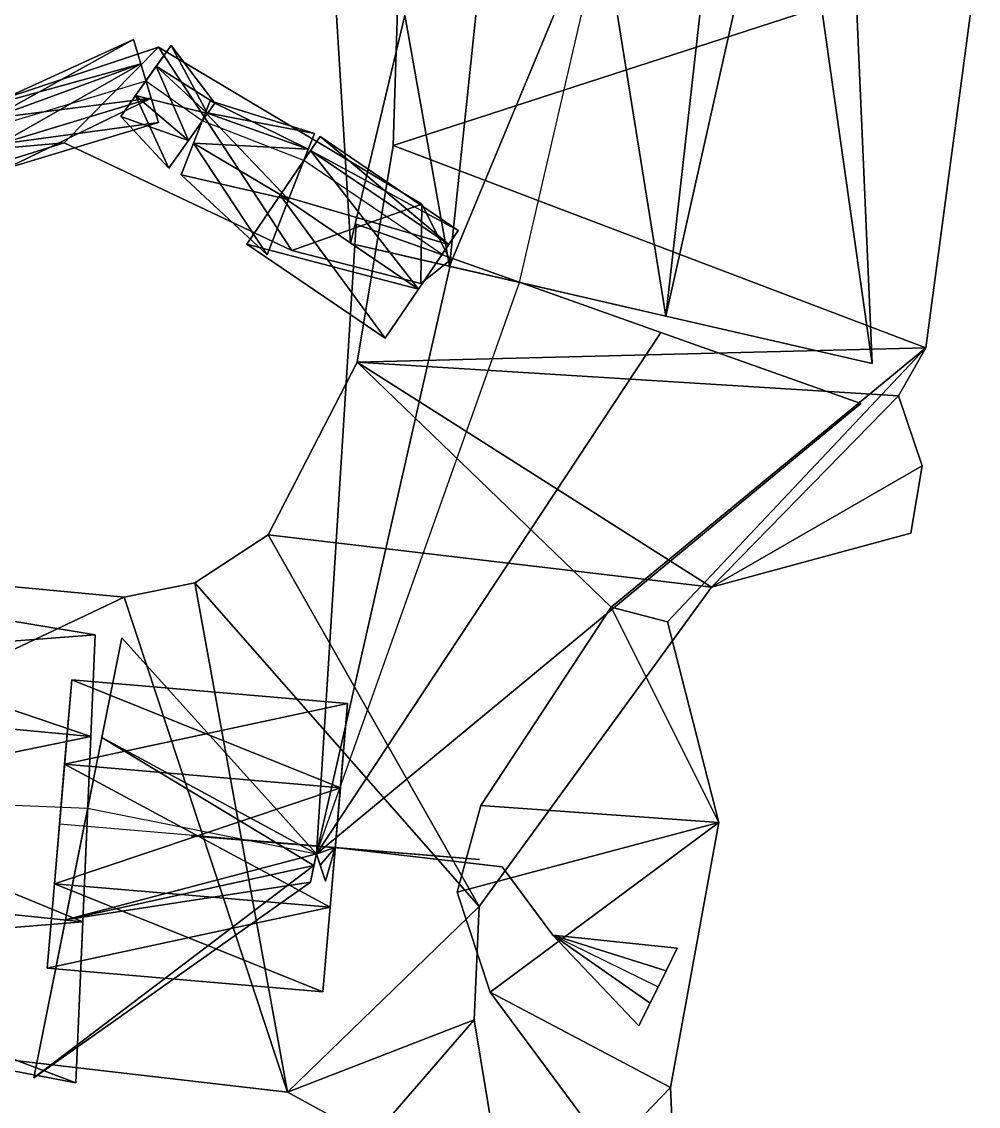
# Model space of a CAD drawing. Extents: x 271818 to 271947, y 5067178 to 5068401.
# Drawn here: x 271882.1 to 271888.71, y 5068155.12 to 5068162.62 of the extents above; entities that cross this region are included whole.
import ezdxf

# ---------------------------------------------------------------- set-up
doc = ezdxf.new("R2010")
doc.units = 0
doc.layers.add('CENTERLINE', color=4, linetype='CONTINUOUS')
doc.layers.add('WALLS', color=7, linetype='CONTINUOUS')

msp = doc.modelspace()

# ---------------------------------------------------------------- linework, layer by layer
at = {"layer": 'CENTERLINE'}
for p, q in [((271885.537, 5068160.817, 976.305), (271886.752, 5068166.089, 976.835)), ((271882.956, 5068162.209, 1018.203), (271881.905, 5068161.892, 1019.118)), ((271883.345, 5068161.933, 1018.686), (271882.956, 5068162.209, 1018.203)), ((271884.047, 5068161.66, 1019.748), (271883.345, 5068161.933, 1018.686)), ((271885.001, 5068161.01, 1021), (271884.047, 5068161.66, 1019.748)), ((271885, 5068161, 1021), (271885.001, 5068161.01, 1021)), ((271884.133, 5068156.868, 976.195), (271885.537, 5068160.817, 976.305)), ((271878.433, 5068157.362, 975.491), (271882.553, 5068157.183, 975.693)), ((271882.553, 5068157.183, 975.693), (271884.133, 5068156.868, 976.195)), ((271884.263, 5068156.911, 961.947), (271882.358, 5068157.074, 961.947)), ((271884.133, 5068156.868, 976.195), (271884.263, 5068156.911, 963.047)), ((271884.263, 5068156.911, 963.047), (271885.417, 5068156.778, 959.515)), ((271884.263, 5068156.911, 963.047), (271884.263, 5068156.911, 961.947)), ((271885.417, 5068156.778, 959.515), (271885.767, 5068156.307, 959.587)), ((271885.767, 5068156.307, 959.587), (271886.493, 5068155.948, 950.149))]:
    msp.add_line(p, q, dxfattribs=at)
at = {"layer": 'WALLS'}
for points in [[(271885.622, 5068166.35, 976.035), (271885.053, 5068160.929, 975.505), (271884.024, 5068166.718, 976.504)], [(271884.024, 5068166.718, 976.504), (271885.053, 5068160.929, 975.505), (271884.368, 5068161.087, 975.973)], [(271884.024, 5068166.718, 976.504), (271884.368, 5068161.087, 975.973), (271884.024, 5068166.718, 977.166)], [(271884.024, 5068166.718, 977.166), (271884.368, 5068161.087, 975.973), (271884.368, 5068161.087, 976.636)], [(271884.024, 5068166.718, 977.166), (271884.368, 5068161.087, 976.636), (271885.622, 5068166.35, 977.635)], [(271885.622, 5068166.35, 977.635), (271884.368, 5068161.087, 976.636), (271885.053, 5068160.929, 977.105)], [(271885.622, 5068166.35, 976.035), (271886.546, 5068160.585, 975.505), (271885.053, 5068160.929, 975.505)], [(271885.622, 5068166.35, 977.635), (271885.053, 5068160.929, 977.105), (271887.156, 5068165.996, 977.635)], [(271887.156, 5068165.996, 976.035), (271886.546, 5068160.585, 975.505), (271885.622, 5068166.35, 976.035)], [(271887.156, 5068165.996, 977.635), (271885.053, 5068160.929, 977.105), (271886.546, 5068160.585, 977.105)], [(271887.156, 5068165.996, 977.635), (271886.546, 5068160.585, 977.105), (271887.727, 5068165.865, 977.166)], [(271887.156, 5068165.996, 976.035), (271887.973, 5068160.256, 975.973), (271886.546, 5068160.585, 975.505)], [(271887.727, 5068165.865, 976.504), (271887.973, 5068160.256, 975.973), (271887.156, 5068165.996, 976.035)], [(271887.727, 5068165.865, 977.166), (271886.546, 5068160.585, 977.105), (271887.973, 5068160.256, 976.636)], [(271887.727, 5068165.865, 977.166), (271887.973, 5068160.256, 976.636), (271887.727, 5068165.865, 976.504)], [(271887.727, 5068165.865, 976.504), (271887.973, 5068160.256, 976.636), (271887.973, 5068160.256, 975.973)], [(271884.711, 5068163.283, 976.103), (271884.711, 5068163.283, 972.706), (271884.663, 5068161.764, 975.36)], [(271884.663, 5068161.764, 975.36), (271884.711, 5068163.283, 972.706), (271884.663, 5068161.764, 973.331)], [(271884.711, 5068163.283, 972.706), (271884.663, 5068161.764, 973.331), (271888.705, 5068163.077, 971.712)], [(271888.705, 5068163.077, 975.156), (271884.663, 5068161.764, 975.36), (271884.711, 5068163.283, 976.103)], [(271884.663, 5068161.764, 973.331), (271888.342, 5068160.366, 967.813), (271888.705, 5068163.077, 971.712)], [(271888.705, 5068163.077, 975.156), (271888.342, 5068160.366, 971.298), (271884.663, 5068161.764, 975.36)], [(271888.342, 5068160.366, 971.298), (271888.342, 5068160.366, 967.813), (271888.705, 5068163.077, 975.156)], [(271888.705, 5068163.077, 975.156), (271888.342, 5068160.366, 967.813), (271888.705, 5068163.077, 971.712)], [(271882.869, 5068162.497, 1018.203), (271881.887, 5068161.951, 1018.618), (271881.861, 5068162.035, 1018.911)], [(271882.869, 5068162.497, 1018.203), (271881.861, 5068162.035, 1018.911), (271882.869, 5068162.497, 1018.203)], [(271882.869, 5068162.497, 1018.203), (271881.861, 5068162.035, 1018.911), (271881.861, 5068162.035, 1019.325)], [(271882.869, 5068162.497, 1018.203), (271881.861, 5068162.035, 1019.325), (271882.92, 5068162.328, 1018.203)], [(271882.92, 5068162.328, 1018.203), (271881.887, 5068161.951, 1018.618), (271882.869, 5068162.497, 1018.203)], [(271882.992, 5068162.09, 1018.203), (271882.92, 5068162.328, 1018.203), (271882.869, 5068162.497, 1018.203)], [(271882.992, 5068162.09, 1018.203), (271882.869, 5068162.497, 1018.203), (271882.869, 5068162.497, 1018.203)], [(271882.992, 5068162.09, 1018.203), (271882.869, 5068162.497, 1018.203), (271882.92, 5068162.328, 1018.203)], [(271883.043, 5068162.443, 1018.463), (271883.043, 5068162.443, 1018.146), (271880.584, 5068161.623, 1019.589)], [(271880.584, 5068161.623, 1019.589), (271883.043, 5068162.443, 1018.146), (271880.584, 5068161.623, 1016.33)], [(271880.584, 5068161.623, 1016.33), (271882.39, 5068161.781, 1017.56), (271883.043, 5068162.443, 1018.146)], [(271883.043, 5068162.443, 1018.463), (271882.39, 5068161.781, 1019.081), (271880.584, 5068161.623, 1019.589)], [(271883.043, 5068162.443, 1018.146), (271882.39, 5068161.781, 1017.56), (271883.964, 5068161.038, 1018.749)], [(271883.964, 5068161.038, 1019.903), (271882.39, 5068161.781, 1019.081), (271883.043, 5068162.443, 1018.463)], [(271882.884, 5068162.108, 1018.203), (271883.129, 5068162.454, 1018.203), (271883.027, 5068162.311, 1018.203)], [(271882.884, 5068162.108, 1018.203), (271883.129, 5068162.454, 1018.203), (271883.129, 5068162.454, 1018.203)], [(271882.884, 5068162.108, 1018.203), (271883.027, 5068162.311, 1018.203), (271883.129, 5068162.454, 1018.203)], [(271883.432, 5068162.056, 1018.686), (271883.027, 5068162.311, 1018.203), (271883.129, 5068162.454, 1018.203)], [(271883.381, 5068161.984, 1019.646), (271883.129, 5068162.454, 1018.203), (271883.027, 5068162.311, 1018.203)], [(271884.862, 5068161.359, 1021.226), (271884.862, 5068161.359, 1020.179), (271883.043, 5068162.443, 1018.463)], [(271883.043, 5068162.443, 1018.463), (271884.862, 5068161.359, 1020.179), (271883.043, 5068162.443, 1018.146)], [(271883.043, 5068162.443, 1018.146), (271883.964, 5068161.038, 1018.749), (271884.862, 5068161.359, 1020.179)], [(271884.862, 5068161.359, 1021.226), (271883.964, 5068161.038, 1019.903), (271883.043, 5068162.443, 1018.463)], [(271883.432, 5068162.056, 1018.686), (271883.129, 5068162.454, 1018.203), (271883.432, 5068162.056, 1019.083)], [(271883.432, 5068162.056, 1019.083), (271883.129, 5068162.454, 1018.203), (271883.129, 5068162.454, 1018.203)], [(271883.432, 5068162.056, 1019.083), (271883.129, 5068162.454, 1018.203), (271883.381, 5068161.984, 1019.646)], [(271882.92, 5068162.328, 1018.203), (271881.861, 5068162.035, 1019.325), (271881.887, 5068161.951, 1019.618)], [(271882.92, 5068162.328, 1018.203), (271881.941, 5068161.773, 1018.618), (271881.887, 5068161.951, 1018.618)], [(271882.92, 5068162.328, 1018.203), (271881.887, 5068161.951, 1019.618), (271882.992, 5068162.09, 1018.203)], [(271882.992, 5068162.09, 1018.203), (271881.941, 5068161.773, 1018.618), (271882.92, 5068162.328, 1018.203)], [(271883.381, 5068161.984, 1018.686), (271882.884, 5068162.108, 1018.203), (271883.027, 5068162.311, 1018.203)], [(271883.25, 5068161.798, 1019.646), (271883.027, 5068162.311, 1018.203), (271882.884, 5068162.108, 1018.203)], [(271882.884, 5068162.108, 1018.203), (271882.884, 5068162.108, 1018.203), (271883.027, 5068162.311, 1018.203)], [(271882.992, 5068162.09, 1018.203), (271882.92, 5068162.328, 1018.203), (271882.992, 5068162.09, 1018.203)], [(271883.381, 5068161.984, 1018.686), (271883.027, 5068162.311, 1018.203), (271883.432, 5068162.056, 1018.686)], [(271883.381, 5068161.984, 1019.646), (271883.027, 5068162.311, 1018.203), (271883.25, 5068161.798, 1019.646)], [(271882.992, 5068162.09, 1018.203), (271881.887, 5068161.951, 1019.618), (271881.941, 5068161.773, 1019.618)], [(271882.992, 5068162.09, 1018.203), (271881.941, 5068161.773, 1019.618), (271883.042, 5068161.922, 1018.203)], [(271882.992, 5068162.09, 1018.203), (271881.991, 5068161.604, 1018.911), (271881.941, 5068161.773, 1018.618)], [(271883.042, 5068161.922, 1018.203), (271881.991, 5068161.604, 1018.911), (271882.992, 5068162.09, 1018.203)], [(271883.114, 5068161.607, 1019.083), (271882.884, 5068162.108, 1018.203), (271882.782, 5068161.964, 1018.203)], [(271883.25, 5068161.798, 1018.686), (271882.782, 5068161.964, 1018.203), (271882.884, 5068162.108, 1018.203)], [(271882.884, 5068162.108, 1018.203), (271882.782, 5068161.964, 1018.203), (271882.884, 5068162.108, 1018.203)], [(271882.884, 5068162.108, 1018.203), (271882.782, 5068161.964, 1018.203), (271882.782, 5068161.964, 1018.203)], [(271883.25, 5068161.798, 1018.686), (271882.884, 5068162.108, 1018.203), (271883.381, 5068161.984, 1018.686)], [(271883.25, 5068161.798, 1019.646), (271882.884, 5068162.108, 1018.203), (271883.114, 5068161.607, 1019.083)], [(271882.992, 5068162.09, 1018.203), (271882.992, 5068162.09, 1018.203), (271883.042, 5068161.922, 1018.203)], [(271882.992, 5068162.09, 1018.203), (271883.042, 5068161.922, 1018.203), (271883.042, 5068161.922, 1018.203)], [(271883.25, 5068161.798, 1018.686), (271883.381, 5068161.984, 1018.686), (271883.432, 5068162.056, 1018.686)], [(271883.25, 5068161.798, 1018.686), (271883.432, 5068162.056, 1018.686), (271883.432, 5068162.056, 1019.083)], [(271883.25, 5068161.798, 1018.686), (271883.432, 5068162.056, 1019.083), (271883.381, 5068161.984, 1019.646)], [(271883.285, 5068161.779, 1018.686), (271883.4, 5068162.073, 1018.686), (271883.368, 5068161.991, 1018.686)], [(271883.285, 5068161.779, 1018.686), (271883.4, 5068162.073, 1019.083), (271883.4, 5068162.073, 1018.686)], [(271883.285, 5068161.779, 1018.686), (271883.368, 5068161.991, 1019.646), (271883.4, 5068162.073, 1019.083)], [(271884.119, 5068161.847, 1019.748), (271883.368, 5068161.991, 1018.686), (271883.4, 5068162.073, 1018.686)], [(271884.077, 5068161.738, 1020.348), (271883.4, 5068162.073, 1019.083), (271883.368, 5068161.991, 1019.646)], [(271884.119, 5068161.847, 1019.748), (271883.4, 5068162.073, 1018.686), (271884.119, 5068161.847, 1019.997)], [(271884.119, 5068161.847, 1019.997), (271883.4, 5068162.073, 1018.686), (271883.4, 5068162.073, 1019.083)], [(271884.119, 5068161.847, 1019.997), (271883.4, 5068162.073, 1019.083), (271884.077, 5068161.738, 1020.348)], [(271883.25, 5068161.798, 1018.686), (271883.381, 5068161.984, 1019.646), (271883.25, 5068161.798, 1019.646)], [(271884.077, 5068161.738, 1019.748), (271883.285, 5068161.779, 1018.686), (271883.368, 5068161.991, 1018.686)], [(271883.941, 5068161.39, 1020.348), (271883.368, 5068161.991, 1019.646), (271883.285, 5068161.779, 1019.646)], [(271883.285, 5068161.779, 1018.686), (271883.285, 5068161.779, 1019.646), (271883.368, 5068161.991, 1019.646)], [(271884.077, 5068161.738, 1019.748), (271883.368, 5068161.991, 1018.686), (271884.119, 5068161.847, 1019.748)], [(271884.077, 5068161.738, 1020.348), (271883.368, 5068161.991, 1019.646), (271883.941, 5068161.39, 1020.348)], [(271883.042, 5068161.922, 1018.203), (271881.941, 5068161.773, 1019.618), (271881.991, 5068161.604, 1019.325)], [(271883.042, 5068161.922, 1018.203), (271881.991, 5068161.604, 1019.325), (271883.042, 5068161.922, 1018.203)], [(271883.042, 5068161.922, 1018.203), (271881.991, 5068161.604, 1019.325), (271881.991, 5068161.604, 1018.911)], [(271883.114, 5068161.607, 1019.083), (271882.782, 5068161.964, 1018.203), (271883.114, 5068161.607, 1018.686)], [(271883.114, 5068161.607, 1018.686), (271882.782, 5068161.964, 1018.203), (271882.782, 5068161.964, 1018.203)], [(271883.114, 5068161.607, 1018.686), (271882.782, 5068161.964, 1018.203), (271883.25, 5068161.798, 1018.686)], [(271883.883, 5068161.421, 1019.748), (271884.159, 5068161.826, 1019.748), (271884.093, 5068161.729, 1019.748)], [(271883.883, 5068161.421, 1019.748), (271884.159, 5068161.826, 1019.997), (271884.159, 5068161.826, 1019.748)], [(271883.883, 5068161.421, 1019.748), (271884.093, 5068161.729, 1020.348), (271884.159, 5068161.826, 1019.997)], [(271883.941, 5068161.39, 1019.748), (271884.077, 5068161.738, 1019.748), (271884.119, 5068161.847, 1019.748)], [(271883.941, 5068161.39, 1019.748), (271884.119, 5068161.847, 1019.748), (271884.119, 5068161.847, 1019.997)], [(271883.941, 5068161.39, 1019.748), (271884.119, 5068161.847, 1019.997), (271884.077, 5068161.738, 1020.348)], [(271885.113, 5068161.175, 1021), (271884.093, 5068161.729, 1019.748), (271884.159, 5068161.826, 1019.748)], [(271885.047, 5068161.078, 1021.6), (271884.159, 5068161.826, 1019.997), (271884.093, 5068161.729, 1020.348)], [(271885.113, 5068161.175, 1021), (271884.159, 5068161.826, 1019.748), (271885.113, 5068161.175, 1021.249)], [(271885.113, 5068161.175, 1021.249), (271884.159, 5068161.826, 1019.748), (271884.159, 5068161.826, 1019.997)], [(271885.113, 5068161.175, 1021.249), (271884.159, 5068161.826, 1019.997), (271885.047, 5068161.078, 1021.6)], [(271880.584, 5068161.623, 1016.33), (271880.621, 5068161.229, 1015.947), (271882.39, 5068161.781, 1017.56)], [(271882.39, 5068161.781, 1019.081), (271880.621, 5068161.229, 1019.528), (271880.584, 5068161.623, 1019.589)], [(271880.621, 5068161.229, 1019.528), (271880.621, 5068161.229, 1015.947), (271882.39, 5068161.781, 1019.081)], [(271882.39, 5068161.781, 1019.081), (271880.621, 5068161.229, 1015.947), (271882.39, 5068161.781, 1017.56)], [(271882.39, 5068161.781, 1019.081), (271882.39, 5068161.781, 1017.56), (271883.964, 5068161.038, 1019.903)], [(271883.964, 5068161.038, 1019.903), (271882.39, 5068161.781, 1017.56), (271883.964, 5068161.038, 1018.749)], [(271883.25, 5068161.798, 1018.686), (271883.25, 5068161.798, 1019.646), (271883.114, 5068161.607, 1019.083)], [(271883.25, 5068161.798, 1018.686), (271883.114, 5068161.607, 1019.083), (271883.114, 5068161.607, 1018.686)], [(271883.792, 5068161.008, 1019.997), (271883.285, 5068161.779, 1019.646), (271883.2, 5068161.561, 1019.083)], [(271883.941, 5068161.39, 1019.748), (271883.2, 5068161.561, 1018.686), (271883.285, 5068161.779, 1018.686)], [(271883.285, 5068161.779, 1018.686), (271883.2, 5068161.561, 1019.083), (271883.285, 5068161.779, 1019.646)], [(271883.285, 5068161.779, 1018.686), (271883.2, 5068161.561, 1018.686), (271883.2, 5068161.561, 1019.083)], [(271883.941, 5068161.39, 1019.748), (271883.285, 5068161.779, 1018.686), (271884.077, 5068161.738, 1019.748)], [(271883.941, 5068161.39, 1020.348), (271883.285, 5068161.779, 1019.646), (271883.792, 5068161.008, 1019.997)], [(271884.663, 5068161.764, 975.36), (271884.663, 5068161.764, 973.331), (271884.414, 5068160.266, 973.834)], [(271884.414, 5068160.266, 973.834), (271884.663, 5068161.764, 973.331), (271884.414, 5068160.266, 971.926)], [(271888.342, 5068160.366, 967.813), (271884.663, 5068161.764, 973.331), (271884.414, 5068160.266, 971.926)], [(271884.414, 5068160.266, 973.834), (271884.663, 5068161.764, 975.36), (271888.342, 5068160.366, 971.298)], [(271885.047, 5068161.078, 1021), (271883.883, 5068161.421, 1019.748), (271884.093, 5068161.729, 1019.748)], [(271884.838, 5068160.77, 1021.6), (271884.093, 5068161.729, 1020.348), (271883.883, 5068161.421, 1020.348)], [(271883.883, 5068161.421, 1019.748), (271883.883, 5068161.421, 1020.348), (271884.093, 5068161.729, 1020.348)], [(271883.941, 5068161.39, 1019.748), (271884.077, 5068161.738, 1020.348), (271883.941, 5068161.39, 1020.348)], [(271885.047, 5068161.078, 1021), (271884.093, 5068161.729, 1019.748), (271885.113, 5068161.175, 1021)], [(271885.047, 5068161.078, 1021.6), (271884.093, 5068161.729, 1020.348), (271884.838, 5068160.77, 1021.6)], [(271883.792, 5068161.008, 1019.997), (271883.2, 5068161.561, 1019.083), (271883.792, 5068161.008, 1019.748)], [(271883.792, 5068161.008, 1019.748), (271883.2, 5068161.561, 1019.083), (271883.2, 5068161.561, 1018.686)], [(271883.792, 5068161.008, 1019.748), (271883.2, 5068161.561, 1018.686), (271883.941, 5068161.39, 1019.748)], [(271884.607, 5068160.432, 1021.249), (271883.883, 5068161.421, 1020.348), (271883.652, 5068161.082, 1019.997)], [(271884.838, 5068160.77, 1021), (271883.652, 5068161.082, 1019.748), (271883.883, 5068161.421, 1019.748)], [(271883.883, 5068161.421, 1019.748), (271883.652, 5068161.082, 1019.997), (271883.883, 5068161.421, 1020.348)], [(271883.883, 5068161.421, 1019.748), (271883.652, 5068161.082, 1019.748), (271883.652, 5068161.082, 1019.997)], [(271883.941, 5068161.39, 1019.748), (271883.941, 5068161.39, 1020.348), (271883.792, 5068161.008, 1019.997)], [(271883.941, 5068161.39, 1019.748), (271883.792, 5068161.008, 1019.997), (271883.792, 5068161.008, 1019.748)], [(271884.838, 5068160.77, 1021), (271883.883, 5068161.421, 1019.748), (271885.047, 5068161.078, 1021)], [(271884.838, 5068160.77, 1021.6), (271883.883, 5068161.421, 1020.348), (271884.607, 5068160.432, 1021.249)], [(271883.964, 5068161.038, 1018.749), (271884.854, 5068160.81, 1020.119), (271884.862, 5068161.359, 1020.179)], [(271884.862, 5068161.359, 1021.226), (271884.854, 5068160.81, 1021.451), (271883.964, 5068161.038, 1019.903)], [(271884.862, 5068161.359, 1020.179), (271884.854, 5068160.81, 1020.119), (271885.058, 5068160.971, 1020.729)], [(271885.058, 5068160.971, 1021.589), (271884.854, 5068160.81, 1021.451), (271884.862, 5068161.359, 1021.226)], [(271885.058, 5068160.971, 1021.589), (271885.058, 5068160.971, 1020.729), (271884.862, 5068161.359, 1021.226)], [(271884.862, 5068161.359, 1021.226), (271885.058, 5068160.971, 1020.729), (271884.862, 5068161.359, 1020.179)], [(271885.069, 5068160.984, 975.505), (271884.133, 5068156.868, 976.195), (271884.407, 5068161.22, 975.973)], [(271884.407, 5068161.22, 975.973), (271884.133, 5068156.868, 976.195), (271884.133, 5068156.868, 976.195)], [(271884.407, 5068161.22, 975.973), (271884.133, 5068156.868, 976.195), (271884.407, 5068161.22, 976.636)], [(271884.407, 5068161.22, 976.636), (271884.133, 5068156.868, 976.195), (271884.133, 5068156.868, 976.195)], [(271884.407, 5068161.22, 976.636), (271884.133, 5068156.868, 976.195), (271885.069, 5068160.984, 977.105)], [(271886.513, 5068160.47, 975.505), (271885.069, 5068160.984, 975.505), (271884.407, 5068161.22, 975.973)], [(271886.513, 5068160.47, 975.505), (271884.407, 5068161.22, 975.973), (271884.407, 5068161.22, 976.636)], [(271886.513, 5068160.47, 975.505), (271884.407, 5068161.22, 976.636), (271885.069, 5068160.984, 977.105)], [(271884.838, 5068160.77, 1021), (271885.047, 5068161.078, 1021), (271885.113, 5068161.175, 1021)], [(271884.838, 5068160.77, 1021), (271885.113, 5068161.175, 1021), (271885.113, 5068161.175, 1021.249)], [(271884.838, 5068160.77, 1021), (271885.113, 5068161.175, 1021.249), (271885.047, 5068161.078, 1021.6)], [(271884.607, 5068160.432, 1021.249), (271883.652, 5068161.082, 1019.997), (271884.607, 5068160.432, 1021)], [(271884.607, 5068160.432, 1021), (271883.652, 5068161.082, 1019.997), (271883.652, 5068161.082, 1019.748)], [(271884.607, 5068160.432, 1021), (271883.652, 5068161.082, 1019.748), (271884.838, 5068160.77, 1021)], [(271886.546, 5068160.585, 975.505), (271884.368, 5068161.087, 975.973), (271885.053, 5068160.929, 975.505)], [(271886.546, 5068160.585, 975.505), (271884.368, 5068161.087, 976.636), (271884.368, 5068161.087, 975.973)], [(271886.546, 5068160.585, 975.505), (271885.053, 5068160.929, 977.105), (271884.368, 5068161.087, 976.636)], [(271884.838, 5068160.77, 1021), (271885.047, 5068161.078, 1021.6), (271884.838, 5068160.77, 1021.6)], [(271883.964, 5068161.038, 1019.903), (271883.964, 5068161.038, 1018.749), (271884.854, 5068160.81, 1021.451)], [(271884.854, 5068160.81, 1021.451), (271883.964, 5068161.038, 1018.749), (271884.854, 5068160.81, 1020.119)], [(271886.513, 5068160.47, 975.505), (271884.133, 5068156.868, 976.195), (271885.069, 5068160.984, 975.505)], [(271885.069, 5068160.984, 975.505), (271884.133, 5068156.868, 976.195), (271884.133, 5068156.868, 976.195)], [(271885.069, 5068160.984, 977.105), (271884.133, 5068156.868, 976.195), (271884.133, 5068156.868, 976.195)], [(271885.069, 5068160.984, 977.105), (271884.133, 5068156.868, 976.195), (271886.513, 5068160.47, 977.105)], [(271884.854, 5068160.81, 1021.451), (271884.854, 5068160.81, 1020.119), (271885.058, 5068160.971, 1021.589)], [(271885.058, 5068160.971, 1021.589), (271884.854, 5068160.81, 1020.119), (271885.058, 5068160.971, 1020.729)], [(271886.546, 5068160.585, 975.505), (271886.546, 5068160.585, 977.105), (271885.053, 5068160.929, 977.105)], [(271886.513, 5068160.47, 975.505), (271885.069, 5068160.984, 977.105), (271886.513, 5068160.47, 977.105)], [(271884.838, 5068160.77, 1021), (271884.838, 5068160.77, 1021.6), (271884.607, 5068160.432, 1021.249)], [(271884.838, 5068160.77, 1021), (271884.607, 5068160.432, 1021.249), (271884.607, 5068160.432, 1021)], [(271886.546, 5068160.585, 975.505), (271887.973, 5068160.256, 976.636), (271886.546, 5068160.585, 977.105)], [(271886.546, 5068160.585, 975.505), (271887.973, 5068160.256, 975.973), (271887.973, 5068160.256, 976.636)], [(271886.513, 5068160.47, 977.105), (271884.133, 5068156.868, 976.195), (271884.133, 5068156.868, 976.195)], [(271886.513, 5068160.47, 977.105), (271884.133, 5068156.868, 976.195), (271887.893, 5068159.98, 976.636)], [(271887.893, 5068159.98, 975.973), (271884.133, 5068156.868, 976.195), (271886.513, 5068160.47, 975.505)], [(271886.513, 5068160.47, 975.505), (271884.133, 5068156.868, 976.195), (271884.133, 5068156.868, 976.195)], [(271886.513, 5068160.47, 975.505), (271886.513, 5068160.47, 977.105), (271887.893, 5068159.98, 976.636)], [(271886.513, 5068160.47, 975.505), (271887.893, 5068159.98, 976.636), (271887.893, 5068159.98, 975.973)], [(271888.342, 5068160.366, 979.084), (271888.342, 5068160.366, 977.564), (271884.414, 5068160.266, 978.13)], [(271884.414, 5068160.266, 978.13), (271888.342, 5068160.366, 977.564), (271884.414, 5068160.266, 976.789)], [(271888.342, 5068160.366, 977.564), (271884.414, 5068160.266, 976.789), (271888.153, 5068160.034, 977.442)], [(271888.153, 5068160.034, 978.955), (271884.414, 5068160.266, 978.13), (271888.342, 5068160.366, 979.084)], [(271886.17, 5068158.572, 962.459), (271888.342, 5068160.366, 967.813), (271884.414, 5068160.266, 971.926)], [(271884.414, 5068160.266, 973.834), (271888.342, 5068160.366, 971.298), (271886.17, 5068158.572, 966.828)], [(271888.342, 5068160.366, 967.813), (271886.17, 5068158.572, 962.459), (271886.559, 5068158.471, 961.795)], [(271886.559, 5068158.471, 965.713), (271886.17, 5068158.572, 966.828), (271888.342, 5068160.366, 971.298)], [(271886.559, 5068158.471, 965.713), (271886.559, 5068158.471, 961.795), (271888.342, 5068160.366, 971.298)], [(271888.342, 5068160.366, 971.298), (271886.559, 5068158.471, 961.795), (271888.342, 5068160.366, 967.813)], [(271888.153, 5068160.034, 978.955), (271888.153, 5068160.034, 977.442), (271888.342, 5068160.366, 979.084)], [(271888.342, 5068160.366, 979.084), (271888.153, 5068160.034, 977.442), (271888.342, 5068160.366, 977.564)], [(271884.414, 5068160.266, 978.13), (271884.414, 5068160.266, 976.789), (271883.801, 5068159.073, 977.435)], [(271883.801, 5068159.073, 977.435), (271884.414, 5068160.266, 976.789), (271883.801, 5068159.073, 976.187)], [(271884.414, 5068160.266, 976.789), (271883.801, 5068159.073, 976.187), (271886.862, 5068158.712, 976.815)], [(271886.862, 5068158.712, 978.262), (271883.801, 5068159.073, 977.435), (271884.414, 5068160.266, 978.13)], [(271884.414, 5068160.266, 976.789), (271886.862, 5068158.712, 976.815), (271888.153, 5068160.034, 977.442)], [(271888.153, 5068160.034, 978.955), (271886.862, 5068158.712, 978.262), (271884.414, 5068160.266, 978.13)], [(271884.414, 5068160.266, 973.834), (271884.414, 5068160.266, 971.926), (271886.17, 5068158.572, 966.828)], [(271886.17, 5068158.572, 966.828), (271884.414, 5068160.266, 971.926), (271886.17, 5068158.572, 962.459)], [(271888.317, 5068159.55, 977.365), (271888.153, 5068160.034, 977.442), (271886.862, 5068158.712, 976.815)], [(271886.862, 5068158.712, 978.262), (271888.153, 5068160.034, 978.955), (271888.317, 5068159.55, 978.88)], [(271888.317, 5068159.55, 978.88), (271888.317, 5068159.55, 977.365), (271888.153, 5068160.034, 978.955)], [(271888.153, 5068160.034, 978.955), (271888.317, 5068159.55, 977.365), (271888.153, 5068160.034, 977.442)], [(271887.893, 5068159.98, 976.636), (271884.133, 5068156.868, 976.195), (271884.133, 5068156.868, 976.195)], [(271887.893, 5068159.98, 976.636), (271884.133, 5068156.868, 976.195), (271887.893, 5068159.98, 975.973)], [(271887.893, 5068159.98, 975.973), (271884.133, 5068156.868, 976.195), (271884.133, 5068156.868, 976.195)], [(271888.317, 5068159.55, 977.365), (271886.862, 5068158.712, 976.815), (271888.24, 5068159.084, 977.251)], [(271888.24, 5068159.084, 978.76), (271886.862, 5068158.712, 978.262), (271888.317, 5068159.55, 978.88)], [(271888.24, 5068159.084, 978.76), (271888.24, 5068159.084, 977.251), (271888.317, 5068159.55, 978.88)], [(271888.317, 5068159.55, 978.88), (271888.24, 5068159.084, 977.251), (271888.317, 5068159.55, 977.365)], [(271878.478, 5068159.049, 975.158), (271877.232, 5068156, 974.974), (271882.805, 5068158.643, 975.901)], [(271882.805, 5068158.643, 977.144), (271877.232, 5068156, 978.059), (271878.478, 5068159.049, 978.383)], [(271878.463, 5068158.065, 977.891), (271882.575, 5068157.68, 976.493), (271878.506, 5068159.06, 976.486)], [(271878.506, 5068159.06, 974.953), (271882.605, 5068158.382, 975.693), (271878.463, 5068158.065, 974.191)], [(271882.805, 5068158.643, 977.144), (271882.805, 5068158.643, 975.901), (271878.478, 5068159.049, 978.383)], [(271878.478, 5068159.049, 978.383), (271882.805, 5068158.643, 975.901), (271878.478, 5068159.049, 975.158)], [(271878.506, 5068159.06, 976.486), (271882.575, 5068157.68, 976.493), (271882.605, 5068158.382, 976.025)], [(271878.506, 5068159.06, 976.486), (271882.605, 5068158.382, 976.025), (271878.506, 5068159.06, 974.953)], [(271878.506, 5068159.06, 974.953), (271882.605, 5068158.382, 976.025), (271882.605, 5068158.382, 975.693)], [(271883.801, 5068159.073, 977.435), (271883.801, 5068159.073, 976.187), (271883.293, 5068158.742, 977.221)], [(271883.293, 5068158.742, 977.221), (271883.801, 5068159.073, 976.187), (271883.293, 5068158.742, 975.985)], [(271885.258, 5068156.503, 976.13), (271883.801, 5068159.073, 976.187), (271883.293, 5068158.742, 975.985)], [(271883.293, 5068158.742, 977.221), (271883.801, 5068159.073, 977.435), (271885.258, 5068156.503, 977.404)], [(271886.862, 5068158.712, 976.815), (271883.801, 5068159.073, 976.187), (271885.258, 5068156.503, 976.13)], [(271885.258, 5068156.503, 977.404), (271883.801, 5068159.073, 977.435), (271886.862, 5068158.712, 978.262)], [(271886.862, 5068158.712, 978.262), (271886.862, 5068158.712, 976.815), (271888.24, 5068159.084, 978.76)], [(271888.24, 5068159.084, 978.76), (271886.862, 5068158.712, 976.815), (271888.24, 5068159.084, 977.251)], [(271883.293, 5068158.742, 977.221), (271883.293, 5068158.742, 975.985), (271882.805, 5068158.643, 977.144)], [(271882.805, 5068158.643, 977.144), (271883.293, 5068158.742, 975.985), (271882.805, 5068158.643, 975.901)], [(271882.805, 5068158.643, 975.901), (271883.934, 5068155.221, 976.049), (271883.293, 5068158.742, 975.985)], [(271883.293, 5068158.742, 977.221), (271883.934, 5068155.221, 977.269), (271882.805, 5068158.643, 977.144)], [(271885.258, 5068156.503, 976.13), (271883.293, 5068158.742, 975.985), (271883.934, 5068155.221, 976.049)], [(271883.934, 5068155.221, 977.269), (271883.293, 5068158.742, 977.221), (271885.258, 5068156.503, 977.404)], [(271885.258, 5068156.503, 977.404), (271885.258, 5068156.503, 976.13), (271886.862, 5068158.712, 978.262)], [(271886.862, 5068158.712, 978.262), (271885.258, 5068156.503, 976.13), (271886.862, 5068158.712, 976.815)], [(271882.805, 5068158.643, 975.901), (271877.232, 5068156, 974.974), (271883.934, 5068155.221, 976.049)], [(271883.934, 5068155.221, 977.269), (271877.232, 5068156, 978.059), (271882.805, 5068158.643, 977.144)], [(271886.17, 5068158.572, 966.828), (271886.17, 5068158.572, 962.459), (271885.27, 5068157.203, 961.177)], [(271885.27, 5068157.203, 961.177), (271886.17, 5068158.572, 962.459), (271885.27, 5068157.203, 959.341)], [(271886.913, 5068157.085, 956.808), (271886.17, 5068158.572, 962.459), (271885.27, 5068157.203, 959.341)], [(271885.27, 5068157.203, 961.177), (271886.17, 5068158.572, 966.828), (271886.913, 5068157.085, 959.72)], [(271886.559, 5068158.471, 961.795), (271886.17, 5068158.572, 962.459), (271886.913, 5068157.085, 956.808)], [(271886.913, 5068157.085, 959.72), (271886.17, 5068158.572, 966.828), (271886.559, 5068158.471, 965.713)], [(271886.913, 5068157.085, 959.72), (271886.913, 5068157.085, 956.808), (271886.559, 5068158.471, 965.713)], [(271886.559, 5068158.471, 965.713), (271886.913, 5068157.085, 956.808), (271886.559, 5068158.471, 961.795)], [(271878.463, 5068158.065, 974.191), (271882.605, 5068158.382, 975.693), (271882.575, 5068157.68, 975.693)], [(271882.575, 5068157.68, 975.693), (271882.605, 5068158.382, 976.025), (271882.575, 5068157.68, 976.493)], [(271882.575, 5068157.68, 975.693), (271882.605, 5068158.382, 975.693), (271882.605, 5068158.382, 976.025)], [(271882.65, 5068157.671, 976.493), (271884.133, 5068156.868, 976.195), (271882.788, 5068158.36, 976.025)], [(271882.788, 5068158.36, 975.693), (271884.133, 5068156.868, 976.195), (271882.65, 5068157.671, 975.693)], [(271882.65, 5068157.671, 975.693), (271882.65, 5068157.671, 976.493), (271882.788, 5068158.36, 976.025)], [(271882.65, 5068157.671, 975.693), (271882.788, 5068158.36, 976.025), (271882.788, 5068158.36, 975.693)], [(271882.788, 5068158.36, 976.025), (271884.133, 5068156.868, 976.195), (271884.133, 5068156.868, 976.195)], [(271882.788, 5068158.36, 976.025), (271884.133, 5068156.868, 976.195), (271882.788, 5068158.36, 975.693)], [(271882.788, 5068158.36, 975.693), (271884.133, 5068156.868, 976.195), (271884.133, 5068156.868, 976.195)], [(271882.323, 5068156.661, 961.947), (271882.443, 5068158.07, 961.947), (271882.394, 5068157.487, 961.947)], [(271882.323, 5068156.661, 961.947), (271882.443, 5068158.07, 961.947), (271882.443, 5068158.07, 961.947)], [(271882.323, 5068156.661, 961.947), (271882.394, 5068157.487, 961.947), (271882.443, 5068158.07, 961.947)], [(271884.348, 5068157.908, 961.947), (271882.394, 5068157.487, 961.947), (271882.443, 5068158.07, 961.947)], [(271884.299, 5068157.324, 961.947), (271882.443, 5068158.07, 961.947), (271882.394, 5068157.487, 961.947)], [(271884.348, 5068157.908, 961.947), (271882.443, 5068158.07, 961.947), (271884.348, 5068157.908, 961.947)], [(271884.348, 5068157.908, 961.947), (271882.443, 5068158.07, 961.947), (271882.443, 5068158.07, 961.947)], [(271884.348, 5068157.908, 961.947), (271882.443, 5068158.07, 961.947), (271884.299, 5068157.324, 961.947)], [(271878.463, 5068158.065, 974.191), (271882.575, 5068157.68, 975.693), (271878.41, 5068156.824, 974.191)], [(271878.41, 5068156.824, 977.891), (271882.519, 5068156.397, 976.493), (271878.463, 5068158.065, 977.891)], [(271878.463, 5068158.065, 977.891), (271882.519, 5068156.397, 976.493), (271882.575, 5068157.68, 976.493)], [(271884.299, 5068157.324, 961.947), (271882.394, 5068157.487, 961.947), (271884.348, 5068157.908, 961.947)], [(271884.228, 5068156.499, 961.947), (271884.299, 5068157.324, 961.947), (271884.348, 5068157.908, 961.947)], [(271884.228, 5068156.499, 961.947), (271884.348, 5068157.908, 961.947), (271884.348, 5068157.908, 961.947)], [(271884.228, 5068156.499, 961.947), (271884.348, 5068157.908, 961.947), (271884.299, 5068157.324, 961.947)], [(271878.41, 5068156.824, 974.191), (271882.575, 5068157.68, 975.693), (271882.519, 5068156.397, 975.693)], [(271882.65, 5068157.671, 975.693), (271882.399, 5068156.411, 975.693), (271882.181, 5068155.32, 975.693)], [(271882.65, 5068157.671, 975.693), (271882.181, 5068155.32, 975.693), (271882.181, 5068155.32, 976.025)], [(271882.65, 5068157.671, 975.693), (271882.181, 5068155.32, 976.025), (271882.399, 5068156.411, 976.493)], [(271882.65, 5068157.671, 975.693), (271884.133, 5068156.868, 976.195), (271882.399, 5068156.411, 975.693)], [(271882.399, 5068156.411, 976.493), (271884.116, 5068156.787, 976.195), (271882.65, 5068157.671, 976.493)], [(271882.65, 5068157.671, 975.693), (271882.399, 5068156.411, 976.493), (271882.65, 5068157.671, 976.493)], [(271882.575, 5068157.68, 975.693), (271882.471, 5068155.285, 975.693), (271882.519, 5068156.397, 975.693)], [(271882.575, 5068157.68, 975.693), (271882.471, 5068155.285, 976.025), (271882.471, 5068155.285, 975.693)], [(271882.575, 5068157.68, 975.693), (271882.519, 5068156.397, 976.493), (271882.471, 5068155.285, 976.025)], [(271882.575, 5068157.68, 975.693), (271882.575, 5068157.68, 976.493), (271882.519, 5068156.397, 976.493)], [(271882.65, 5068157.671, 976.493), (271884.116, 5068156.787, 976.195), (271884.133, 5068156.868, 976.195)], [(271882.65, 5068157.671, 975.693), (271884.133, 5068156.868, 976.195), (271884.133, 5068156.868, 976.195)], [(271884.299, 5068157.324, 961.947), (271882.323, 5068156.661, 961.947), (271882.394, 5068157.487, 961.947)], [(271884.228, 5068156.499, 961.947), (271882.394, 5068157.487, 961.947), (271882.323, 5068156.661, 961.947)], [(271882.323, 5068156.661, 961.947), (271882.323, 5068156.661, 961.947), (271882.394, 5068157.487, 961.947)], [(271884.299, 5068157.324, 961.947), (271882.394, 5068157.487, 961.947), (271884.228, 5068156.499, 961.947)], [(271884.228, 5068156.499, 961.947), (271882.323, 5068156.661, 961.947), (271884.299, 5068157.324, 961.947)], [(271884.228, 5068156.499, 961.947), (271884.299, 5068157.324, 961.947), (271884.228, 5068156.499, 961.947)], [(271885.27, 5068157.203, 961.177), (271885.27, 5068157.203, 959.341), (271885.105, 5068156.604, 960.418)], [(271885.105, 5068156.604, 960.418), (271885.27, 5068157.203, 959.341), (271885.105, 5068156.604, 959.286)], [(271885.27, 5068157.203, 959.341), (271885.105, 5068156.604, 959.286), (271886.913, 5068157.085, 956.808)], [(271886.913, 5068157.085, 959.72), (271885.105, 5068156.604, 960.418), (271885.27, 5068157.203, 961.177)], [(271885.105, 5068156.604, 959.286), (271885.334, 5068155.911, 958.415), (271886.913, 5068157.085, 956.808)], [(271886.913, 5068157.085, 959.72), (271885.334, 5068155.911, 959.089), (271885.105, 5068156.604, 960.418)], [(271885.334, 5068155.911, 958.415), (271886.578, 5068155.253, 953.37), (271886.913, 5068157.085, 956.808)], [(271886.913, 5068157.085, 959.72), (271886.578, 5068155.253, 957.155), (271885.334, 5068155.911, 959.089)], [(271886.578, 5068155.253, 957.155), (271886.578, 5068155.253, 953.37), (271886.913, 5068157.085, 959.72)], [(271886.913, 5068157.085, 959.72), (271886.578, 5068155.253, 953.37), (271886.913, 5068157.085, 956.808)], [(271884.263, 5068156.911, 963.047), (271883.851, 5068156.945, 961.947), (271883.267, 5068156.993, 961.947)], [(271884.263, 5068156.911, 963.047), (271883.267, 5068156.993, 961.947), (271884.263, 5068156.911, 963.047)], [(271884.263, 5068156.911, 963.047), (271883.267, 5068156.993, 961.947), (271883.267, 5068156.993, 961.947)], [(271884.263, 5068156.911, 963.047), (271883.267, 5068156.993, 961.947), (271884.263, 5068156.911, 963.047)], [(271884.263, 5068156.911, 963.047), (271883.267, 5068156.993, 961.947), (271883.851, 5068156.945, 961.947)], [(271883.851, 5068156.945, 961.947), (271883.267, 5068156.993, 961.947), (271883.851, 5068156.945, 961.947)], [(271883.851, 5068156.945, 961.947), (271883.267, 5068156.993, 961.947), (271883.267, 5068156.993, 961.947)], [(271884.263, 5068156.911, 963.047), (271883.851, 5068156.945, 961.947), (271884.263, 5068156.911, 963.047)], [(271884.263, 5068156.911, 963.047), (271883.851, 5068156.945, 961.947), (271884.676, 5068156.877, 961.947)], [(271884.263, 5068156.911, 963.047), (271884.676, 5068156.877, 961.947), (271883.851, 5068156.945, 961.947)], [(271884.263, 5068156.911, 963.047), (271883.851, 5068156.945, 961.947), (271884.263, 5068156.911, 963.047)], [(271883.851, 5068156.945, 961.947), (271885.26, 5068156.83, 961.947), (271884.676, 5068156.877, 961.947)], [(271883.851, 5068156.945, 961.947), (271885.26, 5068156.83, 961.947), (271885.26, 5068156.83, 961.947)], [(271883.851, 5068156.945, 961.947), (271884.676, 5068156.877, 961.947), (271885.26, 5068156.83, 961.947)], [(271883.851, 5068156.945, 961.947), (271883.851, 5068156.945, 961.947), (271884.676, 5068156.877, 961.947)], [(271884.133, 5068156.868, 976.195), (271884.263, 5068156.911, 963.047), (271884.158, 5068156.789, 976.195)], [(271884.158, 5068156.789, 976.195), (271884.263, 5068156.911, 963.047), (271884.133, 5068156.868, 976.195)], [(271884.133, 5068156.868, 976.195), (271884.263, 5068156.911, 963.047), (271884.263, 5068156.911, 963.047)], [(271884.133, 5068156.868, 976.195), (271884.263, 5068156.911, 963.047), (271884.133, 5068156.868, 976.195)], [(271884.133, 5068156.868, 976.195), (271884.263, 5068156.911, 963.047), (271884.263, 5068156.911, 963.047)], [(271884.133, 5068156.868, 976.195), (271884.263, 5068156.911, 963.047), (271884.133, 5068156.868, 976.195)], [(271884.133, 5068156.868, 976.195), (271884.263, 5068156.911, 963.047), (271884.263, 5068156.911, 963.047)], [(271884.133, 5068156.868, 976.195), (271884.263, 5068156.911, 963.047), (271884.133, 5068156.868, 976.195)], [(271884.133, 5068156.868, 976.195), (271884.263, 5068156.911, 963.047), (271884.263, 5068156.911, 963.047)], [(271884.158, 5068156.789, 976.195), (271884.263, 5068156.911, 963.047), (271884.263, 5068156.911, 963.047)], [(271884.158, 5068156.789, 976.195), (271884.263, 5068156.911, 963.047), (271884.195, 5068156.678, 976.195)], [(271884.195, 5068156.678, 976.195), (271884.263, 5068156.911, 963.047), (271884.158, 5068156.789, 976.195)], [(271884.158, 5068156.789, 976.195), (271884.263, 5068156.911, 963.047), (271884.263, 5068156.911, 963.047)], [(271884.195, 5068156.678, 976.195), (271884.263, 5068156.911, 963.047), (271884.263, 5068156.911, 963.047)], [(271884.195, 5068156.678, 976.195), (271884.263, 5068156.911, 963.047), (271884.195, 5068156.678, 976.195)], [(271884.195, 5068156.678, 976.195), (271884.263, 5068156.911, 963.047), (271884.263, 5068156.911, 963.047)], [(271884.263, 5068156.911, 963.047), (271884.263, 5068156.911, 963.047), (271884.263, 5068156.911, 963.047)], [(271884.263, 5068156.911, 963.047), (271884.263, 5068156.911, 963.047), (271884.263, 5068156.911, 963.047)], [(271884.263, 5068156.911, 963.047), (271884.263, 5068156.911, 963.047), (271884.263, 5068156.911, 963.047)], [(271884.263, 5068156.911, 963.047), (271884.263, 5068156.911, 963.047), (271884.263, 5068156.911, 963.047)], [(271884.263, 5068156.911, 963.047), (271884.263, 5068156.911, 963.047), (271884.263, 5068156.911, 963.047)], [(271884.263, 5068156.911, 963.047), (271884.263, 5068156.911, 963.047), (271884.263, 5068156.911, 963.047)], [(271884.263, 5068156.911, 963.047), (271885.417, 5068156.778, 959.515), (271884.263, 5068156.911, 963.047)], [(271884.263, 5068156.911, 963.047), (271885.417, 5068156.778, 959.515), (271885.417, 5068156.778, 959.515)], [(271884.263, 5068156.911, 963.047), (271885.417, 5068156.778, 959.515), (271884.263, 5068156.911, 963.047)], [(271884.263, 5068156.911, 963.047), (271885.417, 5068156.778, 959.515), (271885.417, 5068156.778, 959.515)], [(271884.263, 5068156.911, 963.047), (271885.417, 5068156.778, 959.515), (271884.263, 5068156.911, 963.047)], [(271884.263, 5068156.911, 963.047), (271885.417, 5068156.778, 959.515), (271885.417, 5068156.778, 959.515)], [(271884.263, 5068156.911, 963.047), (271885.417, 5068156.778, 959.515), (271884.263, 5068156.911, 963.047)], [(271884.263, 5068156.911, 963.047), (271885.417, 5068156.778, 959.515), (271885.417, 5068156.778, 959.515)], [(271884.263, 5068156.911, 963.047), (271885.417, 5068156.778, 959.515), (271884.263, 5068156.911, 963.047)], [(271884.263, 5068156.911, 963.047), (271885.417, 5068156.778, 959.515), (271885.417, 5068156.778, 959.515)], [(271884.263, 5068156.911, 963.047), (271885.417, 5068156.778, 959.515), (271884.263, 5068156.911, 963.047)], [(271884.263, 5068156.911, 963.047), (271885.417, 5068156.778, 959.515), (271885.417, 5068156.778, 959.515)], [(271884.263, 5068156.911, 963.047), (271885.417, 5068156.778, 959.515), (271884.263, 5068156.911, 963.047)], [(271884.263, 5068156.911, 963.047), (271885.417, 5068156.778, 959.515), (271885.417, 5068156.778, 959.515)], [(271884.263, 5068156.911, 963.047), (271885.417, 5068156.778, 959.515), (271884.263, 5068156.911, 963.047)], [(271884.263, 5068156.911, 963.047), (271885.417, 5068156.778, 959.515), (271885.417, 5068156.778, 959.515)], [(271884.263, 5068156.911, 963.047), (271884.263, 5068156.911, 963.047), (271884.263, 5068156.911, 963.047)], [(271884.263, 5068156.911, 963.047), (271884.263, 5068156.911, 963.047), (271884.263, 5068156.911, 963.047)], [(271884.263, 5068156.911, 963.047), (271884.263, 5068156.911, 963.047), (271884.263, 5068156.911, 963.047)], [(271884.263, 5068156.911, 963.047), (271884.263, 5068156.911, 963.047), (271884.263, 5068156.911, 963.047)], [(271884.263, 5068156.911, 963.047), (271884.263, 5068156.911, 963.047), (271884.263, 5068156.911, 963.047)], [(271884.263, 5068156.911, 963.047), (271884.263, 5068156.911, 963.047), (271884.263, 5068156.911, 963.047)], [(271884.263, 5068156.911, 963.047), (271884.676, 5068156.877, 961.947), (271884.263, 5068156.911, 963.047)], [(271884.263, 5068156.911, 963.047), (271884.676, 5068156.877, 961.947), (271885.26, 5068156.83, 961.947)], [(271884.263, 5068156.911, 963.047), (271885.26, 5068156.83, 961.947), (271884.263, 5068156.911, 963.047)], [(271884.263, 5068156.911, 963.047), (271885.26, 5068156.83, 961.947), (271885.26, 5068156.83, 961.947)], [(271884.263, 5068156.911, 963.047), (271885.26, 5068156.83, 961.947), (271884.263, 5068156.911, 963.047)], [(271884.263, 5068156.911, 963.047), (271885.26, 5068156.83, 961.947), (271884.676, 5068156.877, 961.947)], [(271884.263, 5068156.911, 963.047), (271884.676, 5068156.877, 961.947), (271884.263, 5068156.911, 963.047)], [(271884.263, 5068156.911, 963.047), (271884.263, 5068156.911, 963.047), (271884.263, 5068156.911, 963.047)], [(271884.263, 5068156.911, 963.047), (271884.263, 5068156.911, 963.047), (271884.263, 5068156.911, 963.047)], [(271884.263, 5068156.911, 963.047), (271884.263, 5068156.911, 963.047), (271884.263, 5068156.911, 963.047)], [(271884.263, 5068156.911, 963.047), (271884.263, 5068156.911, 963.047), (271884.263, 5068156.911, 963.047)], [(271884.263, 5068156.911, 963.047), (271884.263, 5068156.911, 963.047), (271884.263, 5068156.911, 963.047)], [(271884.263, 5068156.911, 963.047), (271884.263, 5068156.911, 963.047), (271884.263, 5068156.911, 963.047)], [(271878.41, 5068156.824, 974.191), (271882.519, 5068156.397, 975.693), (271878.377, 5068156.063, 974.953)], [(271878.377, 5068156.063, 976.486), (271882.471, 5068155.285, 976.025), (271878.41, 5068156.824, 977.891)], [(271878.41, 5068156.824, 977.891), (271882.471, 5068155.285, 976.025), (271882.519, 5068156.397, 976.493)], [(271882.399, 5068156.411, 975.693), (271884.133, 5068156.868, 976.195), (271884.116, 5068156.787, 976.195)], [(271884.133, 5068156.868, 976.195), (271884.093, 5068156.672, 976.195), (271884.116, 5068156.787, 976.195)], [(271884.133, 5068156.868, 976.195), (271884.093, 5068156.672, 976.195), (271884.093, 5068156.672, 976.195)], [(271884.133, 5068156.868, 976.195), (271884.116, 5068156.787, 976.195), (271884.093, 5068156.672, 976.195)], [(271884.133, 5068156.868, 976.195), (271884.133, 5068156.868, 976.195), (271884.116, 5068156.787, 976.195)], [(271884.133, 5068156.868, 976.195), (271884.133, 5068156.868, 976.195), (271884.133, 5068156.868, 976.195)], [(271884.133, 5068156.868, 976.195), (271884.133, 5068156.868, 976.195), (271884.133, 5068156.868, 976.195)], [(271884.133, 5068156.868, 976.195), (271884.133, 5068156.868, 976.195), (271884.133, 5068156.868, 976.195)], [(271884.133, 5068156.868, 976.195), (271884.133, 5068156.868, 976.195), (271884.133, 5068156.868, 976.195)], [(271884.133, 5068156.868, 976.195), (271884.133, 5068156.868, 976.195), (271884.133, 5068156.868, 976.195)], [(271884.133, 5068156.868, 976.195), (271884.133, 5068156.868, 976.195), (271884.133, 5068156.868, 976.195)], [(271884.133, 5068156.868, 976.195), (271884.133, 5068156.868, 976.195), (271884.133, 5068156.868, 976.195)], [(271884.133, 5068156.868, 976.195), (271884.133, 5068156.868, 976.195), (271884.133, 5068156.868, 976.195)], [(271884.133, 5068156.868, 976.195), (271884.158, 5068156.789, 976.195), (271884.195, 5068156.678, 976.195)], [(271884.133, 5068156.868, 976.195), (271884.195, 5068156.678, 976.195), (271884.195, 5068156.678, 976.195)], [(271884.133, 5068156.868, 976.195), (271884.195, 5068156.678, 976.195), (271884.158, 5068156.789, 976.195)], [(271884.133, 5068156.868, 976.195), (271884.158, 5068156.789, 976.195), (271884.133, 5068156.868, 976.195)], [(271884.133, 5068156.868, 976.195), (271884.133, 5068156.868, 976.195), (271884.133, 5068156.868, 976.195)], [(271884.133, 5068156.868, 976.195), (271884.133, 5068156.868, 976.195), (271884.133, 5068156.868, 976.195)], [(271882.399, 5068156.411, 975.693), (271884.116, 5068156.787, 976.195), (271882.181, 5068155.32, 975.693)], [(271882.181, 5068155.32, 975.693), (271884.116, 5068156.787, 976.195), (271884.093, 5068156.672, 976.195)], [(271882.399, 5068156.411, 976.493), (271884.093, 5068156.672, 976.195), (271884.116, 5068156.787, 976.195)], [(271885.417, 5068156.778, 959.515), (271885.417, 5068156.778, 959.515), (271885.417, 5068156.778, 959.515)], [(271885.417, 5068156.778, 959.515), (271885.417, 5068156.778, 959.515), (271885.417, 5068156.778, 959.515)], [(271885.417, 5068156.778, 959.515), (271885.417, 5068156.778, 959.515), (271885.417, 5068156.778, 959.515)], [(271885.417, 5068156.778, 959.515), (271885.417, 5068156.778, 959.515), (271885.417, 5068156.778, 959.515)], [(271885.417, 5068156.778, 959.515), (271885.417, 5068156.778, 959.515), (271885.417, 5068156.778, 959.515)], [(271885.417, 5068156.778, 959.515), (271885.417, 5068156.778, 959.515), (271885.417, 5068156.778, 959.515)], [(271885.417, 5068156.778, 959.515), (271885.767, 5068156.307, 959.587), (271885.417, 5068156.778, 959.515)], [(271885.417, 5068156.778, 959.515), (271885.767, 5068156.307, 959.587), (271885.767, 5068156.307, 959.587)], [(271885.417, 5068156.778, 959.515), (271885.767, 5068156.307, 959.587), (271885.417, 5068156.778, 959.515)], [(271885.417, 5068156.778, 959.515), (271885.767, 5068156.307, 959.587), (271885.767, 5068156.307, 959.587)], [(271885.417, 5068156.778, 959.515), (271885.767, 5068156.307, 959.587), (271885.417, 5068156.778, 959.515)], [(271885.417, 5068156.778, 959.515), (271885.767, 5068156.307, 959.587), (271885.767, 5068156.307, 959.587)], [(271885.417, 5068156.778, 959.515), (271885.767, 5068156.307, 959.587), (271885.417, 5068156.778, 959.515)], [(271885.417, 5068156.778, 959.515), (271885.767, 5068156.307, 959.587), (271885.767, 5068156.307, 959.587)], [(271885.417, 5068156.778, 959.515), (271885.767, 5068156.307, 959.587), (271885.417, 5068156.778, 959.515)], [(271885.417, 5068156.778, 959.515), (271885.767, 5068156.307, 959.587), (271885.767, 5068156.307, 959.587)], [(271885.417, 5068156.778, 959.515), (271885.767, 5068156.307, 959.587), (271885.417, 5068156.778, 959.515)], [(271885.417, 5068156.778, 959.515), (271885.767, 5068156.307, 959.587), (271885.767, 5068156.307, 959.587)], [(271885.417, 5068156.778, 959.515), (271885.767, 5068156.307, 959.587), (271885.417, 5068156.778, 959.515)], [(271885.417, 5068156.778, 959.515), (271885.767, 5068156.307, 959.587), (271885.767, 5068156.307, 959.587)], [(271885.417, 5068156.778, 959.515), (271885.767, 5068156.307, 959.587), (271885.417, 5068156.778, 959.515)], [(271885.417, 5068156.778, 959.515), (271885.767, 5068156.307, 959.587), (271885.767, 5068156.307, 959.587)], [(271885.417, 5068156.778, 959.515), (271885.417, 5068156.778, 959.515), (271885.417, 5068156.778, 959.515)], [(271885.417, 5068156.778, 959.515), (271885.417, 5068156.778, 959.515), (271885.417, 5068156.778, 959.515)], [(271885.417, 5068156.778, 959.515), (271885.417, 5068156.778, 959.515), (271885.417, 5068156.778, 959.515)], [(271885.417, 5068156.778, 959.515), (271885.417, 5068156.778, 959.515), (271885.417, 5068156.778, 959.515)], [(271885.417, 5068156.778, 959.515), (271885.417, 5068156.778, 959.515), (271885.417, 5068156.778, 959.515)], [(271885.417, 5068156.778, 959.515), (271885.417, 5068156.778, 959.515), (271885.417, 5068156.778, 959.515)], [(271882.181, 5068155.32, 975.693), (271884.093, 5068156.672, 976.195), (271882.181, 5068155.32, 976.025)], [(271882.181, 5068155.32, 976.025), (271884.093, 5068156.672, 976.195), (271884.093, 5068156.672, 976.195)], [(271882.181, 5068155.32, 976.025), (271884.093, 5068156.672, 976.195), (271882.399, 5068156.411, 976.493)], [(271884.178, 5068155.915, 961.947), (271882.323, 5068156.661, 961.947), (271882.273, 5068156.077, 961.947)], [(271884.228, 5068156.499, 961.947), (271882.273, 5068156.077, 961.947), (271882.323, 5068156.661, 961.947)], [(271882.323, 5068156.661, 961.947), (271882.273, 5068156.077, 961.947), (271882.323, 5068156.661, 961.947)], [(271882.323, 5068156.661, 961.947), (271882.273, 5068156.077, 961.947), (271882.273, 5068156.077, 961.947)], [(271884.228, 5068156.499, 961.947), (271882.323, 5068156.661, 961.947), (271884.178, 5068155.915, 961.947)], [(271885.105, 5068156.604, 960.418), (271885.105, 5068156.604, 959.286), (271885.334, 5068155.911, 959.089)], [(271885.334, 5068155.911, 959.089), (271885.105, 5068156.604, 959.286), (271885.334, 5068155.911, 958.415)], [(271884.178, 5068155.915, 961.947), (271882.273, 5068156.077, 961.947), (271884.228, 5068156.499, 961.947)], [(271885.258, 5068156.503, 976.13), (271883.934, 5068155.221, 976.049), (271885.222, 5068155.721, 976.184)], [(271885.222, 5068155.721, 977.486), (271883.934, 5068155.221, 977.269), (271885.258, 5068156.503, 977.404)], [(271884.228, 5068156.499, 961.947), (271884.228, 5068156.499, 961.947), (271884.178, 5068155.915, 961.947)], [(271884.228, 5068156.499, 961.947), (271884.178, 5068155.915, 961.947), (271884.178, 5068155.915, 961.947)], [(271885.222, 5068155.721, 977.486), (271885.222, 5068155.721, 976.184), (271885.258, 5068156.503, 977.404)], [(271885.258, 5068156.503, 977.404), (271885.222, 5068155.721, 976.184), (271885.258, 5068156.503, 976.13)], [(271878.377, 5068156.063, 974.953), (271882.519, 5068156.397, 975.693), (271882.471, 5068155.285, 975.693)], [(271885.767, 5068156.307, 959.587), (271885.767, 5068156.307, 959.587), (271885.767, 5068156.307, 959.587)], [(271885.767, 5068156.307, 959.587), (271885.767, 5068156.307, 959.587), (271885.767, 5068156.307, 959.587)], [(271885.767, 5068156.307, 959.587), (271885.767, 5068156.307, 959.587), (271885.767, 5068156.307, 959.587)], [(271885.767, 5068156.307, 959.587), (271885.767, 5068156.307, 959.587), (271885.767, 5068156.307, 959.587)], [(271885.767, 5068156.307, 959.587), (271885.767, 5068156.307, 959.587), (271885.767, 5068156.307, 959.587)], [(271885.767, 5068156.307, 959.587), (271885.767, 5068156.307, 959.587), (271885.767, 5068156.307, 959.587)], [(271885.767, 5068156.307, 959.587), (271886.548, 5068156.06, 950.149), (271885.767, 5068156.307, 959.587)], [(271885.767, 5068156.307, 959.587), (271886.548, 5068156.06, 950.149), (271886.438, 5068155.837, 950.149)], [(271885.767, 5068156.307, 959.587), (271886.438, 5068155.837, 950.149), (271885.767, 5068156.307, 959.587)], [(271885.767, 5068156.307, 959.587), (271886.438, 5068155.837, 950.149), (271886.36, 5068155.679, 950.149)], [(271885.767, 5068156.307, 959.587), (271886.36, 5068155.679, 950.149), (271885.767, 5068156.307, 959.587)], [(271885.767, 5068156.307, 959.587), (271886.36, 5068155.679, 950.149), (271886.36, 5068155.679, 950.149)], [(271885.767, 5068156.307, 959.587), (271886.36, 5068155.679, 950.149), (271885.767, 5068156.307, 959.587)], [(271885.767, 5068156.307, 959.587), (271886.36, 5068155.679, 950.149), (271886.438, 5068155.837, 950.149)], [(271885.767, 5068156.307, 959.587), (271886.438, 5068155.837, 950.149), (271885.767, 5068156.307, 959.587)], [(271885.767, 5068156.307, 959.587), (271886.438, 5068155.837, 950.149), (271886.548, 5068156.06, 950.149)], [(271885.767, 5068156.307, 959.587), (271886.548, 5068156.06, 950.149), (271885.767, 5068156.307, 959.587)], [(271885.767, 5068156.307, 959.587), (271886.548, 5068156.06, 950.149), (271886.626, 5068156.217, 950.149)], [(271885.767, 5068156.307, 959.587), (271886.626, 5068156.217, 950.149), (271885.767, 5068156.307, 959.587)], [(271885.767, 5068156.307, 959.587), (271886.626, 5068156.217, 950.149), (271886.626, 5068156.217, 950.149)], [(271885.767, 5068156.307, 959.587), (271886.626, 5068156.217, 950.149), (271885.767, 5068156.307, 959.587)], [(271885.767, 5068156.307, 959.587), (271886.626, 5068156.217, 950.149), (271886.548, 5068156.06, 950.149)], [(271885.767, 5068156.307, 959.587), (271885.767, 5068156.307, 959.587), (271885.767, 5068156.307, 959.587)], [(271885.767, 5068156.307, 959.587), (271885.767, 5068156.307, 959.587), (271885.767, 5068156.307, 959.587)], [(271885.767, 5068156.307, 959.587), (271885.767, 5068156.307, 959.587), (271885.767, 5068156.307, 959.587)], [(271885.767, 5068156.307, 959.587), (271885.767, 5068156.307, 959.587), (271885.767, 5068156.307, 959.587)], [(271885.767, 5068156.307, 959.587), (271885.767, 5068156.307, 959.587), (271885.767, 5068156.307, 959.587)], [(271885.767, 5068156.307, 959.587), (271885.767, 5068156.307, 959.587), (271885.767, 5068156.307, 959.587)], [(271886.548, 5068156.06, 950.149), (271886.626, 5068156.217, 950.149), (271886.548, 5068156.06, 950.149)], [(271886.548, 5068156.06, 950.149), (271886.626, 5068156.217, 950.149), (271886.626, 5068156.217, 950.149)], [(271878.377, 5068156.063, 974.953), (271882.471, 5068155.285, 975.693), (271878.377, 5068156.063, 976.486)], [(271878.377, 5068156.063, 976.486), (271882.471, 5068155.285, 975.693), (271882.471, 5068155.285, 976.025)], [(271884.178, 5068155.915, 961.947), (271882.273, 5068156.077, 961.947), (271884.178, 5068155.915, 961.947)], [(271884.178, 5068155.915, 961.947), (271882.273, 5068156.077, 961.947), (271882.273, 5068156.077, 961.947)], [(271886.548, 5068156.06, 950.149), (271886.36, 5068155.679, 950.149), (271886.438, 5068155.837, 950.149)], [(271886.548, 5068156.06, 950.149), (271886.36, 5068155.679, 950.149), (271886.36, 5068155.679, 950.149)], [(271886.548, 5068156.06, 950.149), (271886.438, 5068155.837, 950.149), (271886.36, 5068155.679, 950.149)], [(271886.548, 5068156.06, 950.149), (271886.548, 5068156.06, 950.149), (271886.438, 5068155.837, 950.149)], [(271877.232, 5068156, 978.059), (271877.232, 5068156, 974.974), (271883.934, 5068155.221, 977.269)], [(271883.934, 5068155.221, 977.269), (271877.232, 5068156, 974.974), (271883.934, 5068155.221, 976.049)], [(271885.334, 5068155.911, 959.089), (271885.334, 5068155.911, 958.415), (271886.151, 5068154.809, 958.701)], [(271886.151, 5068154.809, 958.701), (271885.334, 5068155.911, 958.415), (271886.151, 5068154.809, 955.484)], [(271885.334, 5068155.911, 958.415), (271886.151, 5068154.809, 955.484), (271886.578, 5068155.253, 953.37)], [(271886.578, 5068155.253, 957.155), (271886.151, 5068154.809, 958.701), (271885.334, 5068155.911, 959.089)], [(271885.222, 5068155.721, 976.184), (271883.934, 5068155.221, 976.049), (271884.517, 5068154.904, 976.189)], [(271884.517, 5068154.904, 977.468), (271883.934, 5068155.221, 977.269), (271885.222, 5068155.721, 977.486)], [(271885.222, 5068155.721, 976.184), (271884.517, 5068154.904, 976.189), (271885.458, 5068154.3, 976.427)], [(271885.458, 5068154.3, 977.846), (271884.517, 5068154.904, 977.468), (271885.222, 5068155.721, 977.486)], [(271885.458, 5068154.3, 977.846), (271885.458, 5068154.3, 976.427), (271885.222, 5068155.721, 977.486)], [(271885.222, 5068155.721, 977.486), (271885.458, 5068154.3, 976.427), (271885.222, 5068155.721, 976.184)], [(271883.934, 5068155.221, 977.269), (271883.934, 5068155.221, 976.049), (271884.517, 5068154.904, 977.468)], [(271884.517, 5068154.904, 977.468), (271883.934, 5068155.221, 976.049), (271884.517, 5068154.904, 976.189)], [(271886.578, 5068155.253, 953.37), (271886.151, 5068154.809, 955.484), (271886.633, 5068154.052, 956.548)], [(271886.633, 5068154.052, 960.436), (271886.151, 5068154.809, 958.701), (271886.578, 5068155.253, 957.155)], [(271886.633, 5068154.052, 960.436), (271886.633, 5068154.052, 956.548), (271886.578, 5068155.253, 957.155)], [(271886.578, 5068155.253, 957.155), (271886.633, 5068154.052, 956.548), (271886.578, 5068155.253, 953.37)]]:
    msp.add_3dface(points, dxfattribs=at)

doc.saveas('drawing.dxf')
